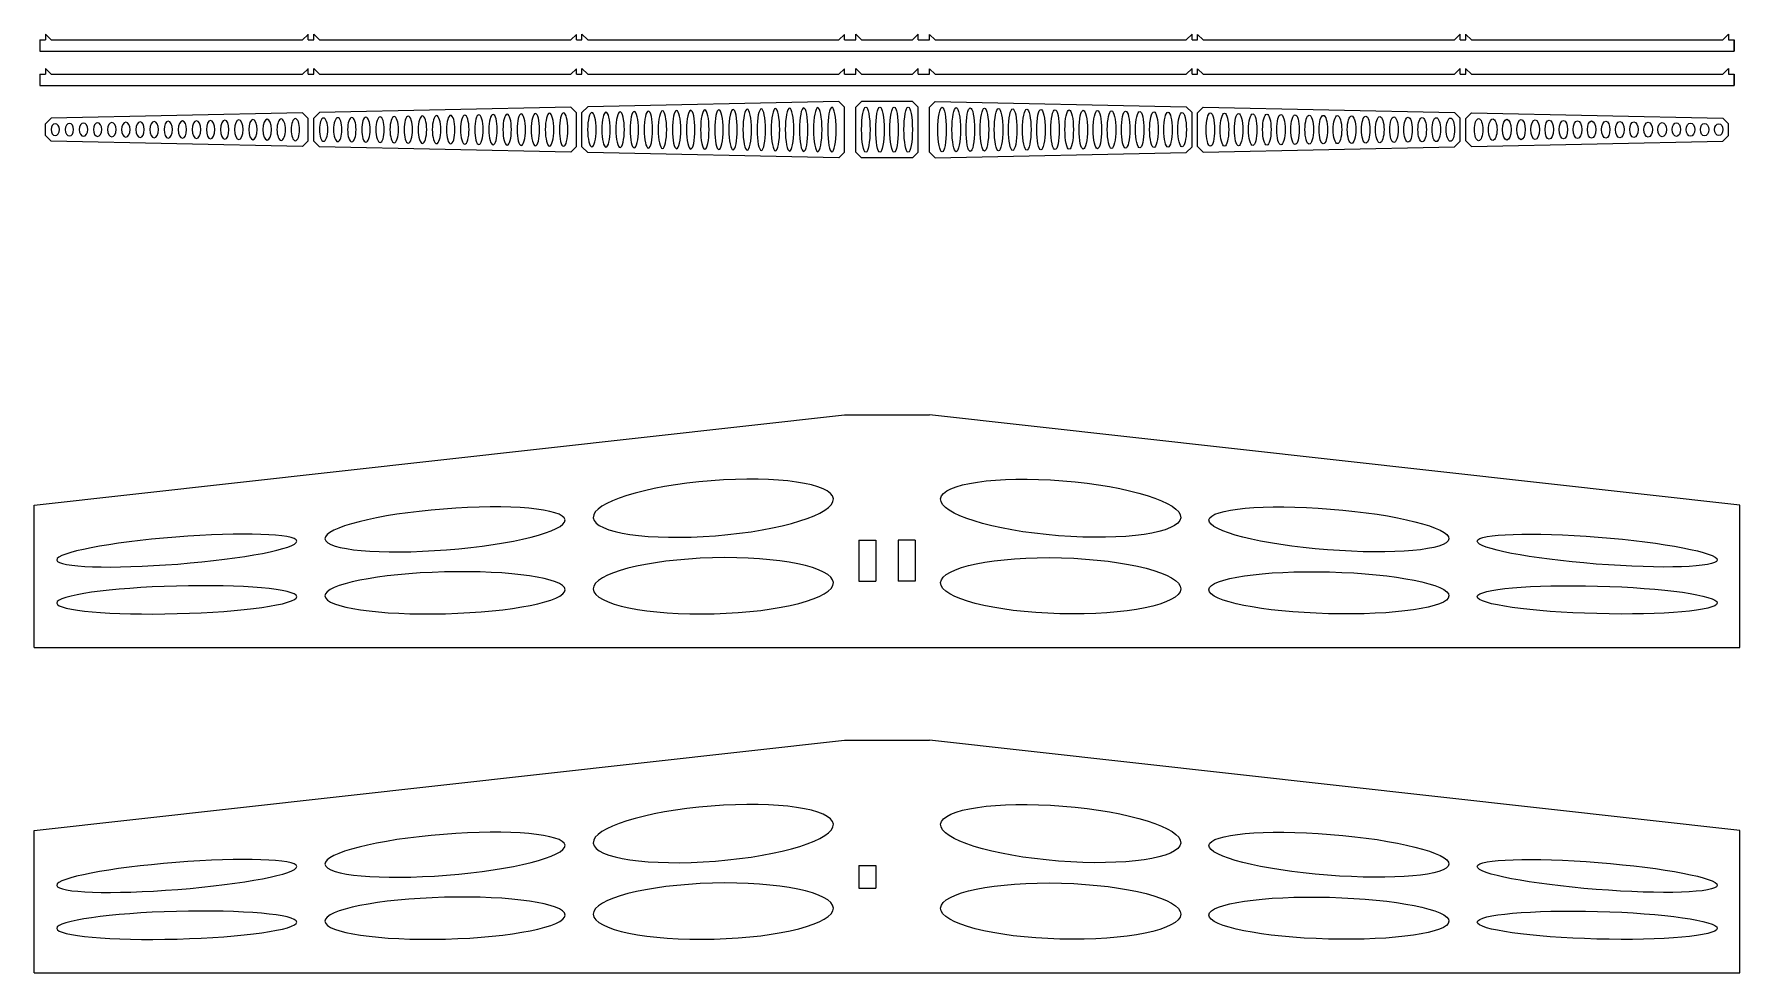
# Model space of a CAD drawing. Header units: millimetres. Extents: x 387 to 11444, y 601 to 6721.
# Drawn here: x 6856 to 7460, y 2028 to 2360 of the extents above; entities that cross this region are included whole.
import ezdxf

# ---------------------------------------------------------------- set-up
doc = ezdxf.new("R2010")
doc.units = ezdxf.units.MM
for name, color, linetype in [('1mm轻木', 3, 'Continuous'), ('2mm轻木', 150, 'Continuous'), ('4mm', 4, 'Continuous')]:
    doc.layers.add(name, color=color, linetype=linetype)

msp = doc.modelspace()

# ---------------------------------------------------------------- linework, layer by layer
at = {"layer": '1mm轻木'}
for p, q in [((6856.428, 2193.532), (7143.428, 2225.587)), ((7143.428, 2225.587), (7173.428, 2225.587)), ((7460.428, 2193.532), (7173.428, 2225.587)), ((6856.428, 2143.14), (6856.428, 2193.532)), ((7460.428, 2143.14), (7460.428, 2193.532)), ((7148.428, 2181.14), (7154.428, 2181.14)), ((7148.428, 2181.14), (7148.428, 2166.64)), ((7154.428, 2181.14), (7154.428, 2166.64)), ((7168.428, 2181.14), (7162.428, 2181.14)), ((7162.428, 2181.14), (7162.428, 2166.64)), ((7168.428, 2181.14), (7168.428, 2166.64)), ((7148.428, 2166.64), (7154.428, 2166.64)), ((7168.428, 2166.64), (7162.428, 2166.64)), ((6856.428, 2143.14), (7460.428, 2143.14)), ((6856.428, 2078.325), (7143.428, 2110.379)), ((7143.428, 2110.379), (7173.428, 2110.379)), ((7460.428, 2078.325), (7173.428, 2110.379)), ((6856.428, 2027.933), (6856.428, 2078.325)), ((7460.428, 2027.933), (7460.428, 2078.325)), ((7148.428, 2065.933), (7154.428, 2065.933)), ((7148.428, 2065.933), (7148.428, 2057.933)), ((7154.428, 2065.933), (7154.428, 2057.933)), ((7148.428, 2057.933), (7154.428, 2057.933)), ((6856.428, 2027.933), (7460.428, 2027.933))]:
    msp.add_line(p, q, dxfattribs=at)
at = {"layer": '1mm轻木', "extrusion": (0, 0, -1)}
for centre, major_axis, ratio in [((7096.928, 2192.469), (42.5, 3.355), 0.2293174), ((7001.928, 2184.969), (42.5, 3.355), 0.1698349), ((6906.928, 2177.469), (42.5, 3.355), 0.1120353), ((7096.928, 2165.001), (42.5, 1.114), 0.2330976), ((7001.928, 2162.511), (42.5, 1.114), 0.1740619), ((6906.928, 2160.021), (42.5, 1.114), 0.1150262), ((7096.928, 2077.262), (42.5, 3.355), 0.2293174), ((7001.928, 2069.762), (42.5, 3.355), 0.1698349), ((6906.928, 2062.262), (42.5, 3.355), 0.1120353), ((7096.928, 2049.794), (42.5, 1.114), 0.2330976), ((7001.928, 2047.303), (42.5, 1.114), 0.1740619), ((6906.928, 2044.813), (42.5, 1.114), 0.1150262)]:
    msp.add_ellipse(centre, major_axis=major_axis, ratio=ratio, dxfattribs=at)
at = {"layer": '1mm轻木'}
for centre, major_axis, ratio in [((7219.928, 2192.469), (-42.5, 3.355), 0.2293174), ((7314.928, 2184.969), (-42.5, 3.355), 0.1698349), ((7409.928, 2177.469), (-42.5, 3.355), 0.1120353), ((7219.928, 2165.001), (-42.5, 1.114), 0.2330976), ((7314.928, 2162.511), (-42.5, 1.114), 0.1740619), ((7409.928, 2160.021), (-42.5, 1.114), 0.1150262), ((7219.928, 2077.262), (-42.5, 3.355), 0.2293174), ((7314.928, 2069.762), (-42.5, 3.355), 0.1698349), ((7409.928, 2062.262), (-42.5, 3.355), 0.1120353), ((7219.928, 2049.794), (-42.5, 1.114), 0.2330976), ((7314.928, 2047.303), (-42.5, 1.114), 0.1740619), ((7409.928, 2044.813), (-42.5, 1.114), 0.1150262)]:
    msp.add_ellipse(centre, major_axis=major_axis, ratio=ratio, dxfattribs=at)
at = {"layer": '2mm轻木'}
for p, q in [((6951.428, 2332.481), (6862.471, 2330.607)), ((6953.428, 2330.523), (6951.428, 2332.481)), ((6955.428, 2330.565), (6957.471, 2332.608)), ((7046.428, 2334.481), (6957.471, 2332.608)), ((7048.428, 2332.523), (7046.428, 2334.481)), ((7048.428, 2320.517), (7048.428, 2332.523)), ((7050.428, 2332.565), (7052.471, 2334.608)), ((7050.428, 2320.475), (7050.428, 2332.565)), ((7141.428, 2336.482), (7052.471, 2334.608)), ((7143.428, 2334.524), (7141.428, 2336.482)), ((7143.428, 2318.517), (7143.428, 2334.524)), ((7147.428, 2334.524), (7149.428, 2336.524)), ((7147.428, 2318.517), (7147.428, 2334.524)), ((7167.428, 2336.524), (7149.428, 2336.524)), ((7169.428, 2334.524), (7167.428, 2336.524)), ((7169.428, 2318.517), (7169.428, 2334.524)), ((7173.428, 2334.524), (7175.428, 2336.482)), ((7173.428, 2318.517), (7173.428, 2334.524)), ((7175.428, 2336.482), (7264.385, 2334.608)), ((7266.428, 2332.565), (7264.385, 2334.608)), ((7266.428, 2320.475), (7266.428, 2332.565)), ((7268.428, 2332.523), (7270.428, 2334.481)), ((7268.428, 2320.517), (7268.428, 2332.523)), ((7270.428, 2334.481), (7359.385, 2332.608)), ((7361.428, 2330.565), (7359.385, 2332.608)), ((7363.428, 2330.523), (7365.428, 2332.481)), ((7365.428, 2332.481), (7454.385, 2330.607)), ((6860.428, 2328.564), (6862.471, 2330.607)), ((6860.428, 2324.476), (6860.428, 2328.564)), ((6953.428, 2322.517), (6953.428, 2330.523)), ((6955.428, 2322.475), (6955.428, 2330.565)), ((7361.428, 2322.475), (7361.428, 2330.565)), ((7363.428, 2322.517), (7363.428, 2330.523)), ((7456.428, 2328.564), (7454.385, 2330.607)), ((7456.428, 2324.476), (7456.428, 2328.564)), ((6860.428, 2324.476), (6862.471, 2322.433)), ((6951.428, 2320.56), (6862.471, 2322.433)), ((6953.428, 2322.517), (6951.428, 2320.56)), ((6955.428, 2322.475), (6957.471, 2320.432)), ((7046.428, 2318.559), (6957.471, 2320.432)), ((7048.428, 2320.517), (7046.428, 2318.559)), ((7050.428, 2320.475), (7052.471, 2318.432)), ((7266.428, 2320.475), (7264.385, 2318.432)), ((7268.428, 2320.517), (7270.428, 2318.559)), ((7270.428, 2318.559), (7359.385, 2320.432)), ((7361.428, 2322.475), (7359.385, 2320.432)), ((7363.428, 2322.517), (7365.428, 2320.56)), ((7365.428, 2320.56), (7454.385, 2322.433)), ((7456.428, 2324.476), (7454.385, 2322.433)), ((7141.428, 2316.559), (7052.471, 2318.432)), ((7143.428, 2318.517), (7141.428, 2316.559)), ((7147.428, 2318.517), (7149.428, 2316.517)), ((7167.428, 2316.517), (7149.428, 2316.517)), ((7169.428, 2318.517), (7167.428, 2316.517)), ((7173.428, 2318.517), (7175.428, 2316.559)), ((7175.428, 2316.559), (7264.385, 2318.432))]:
    msp.add_line(p, q, dxfattribs=at)
at = {"layer": '2mm轻木', "extrusion": (0, 0, -1)}
for centre, major_axis, ratio in [((6998.928, 2326.52), (0, -4.961), 0.3023751), ((7003.928, 2326.52), (0, -5.065), 0.2961564), ((7008.928, 2326.52), (0, -5.171), 0.2900624), ((7013.928, 2326.52), (0, -5.277), 0.2842745), ((7018.928, 2326.52), (0, -5.381), 0.2787749), ((7023.928, 2326.52), (0, -5.487), 0.2733651), ((7028.928, 2326.52), (0, -5.591), 0.268278), ((7033.928, 2326.52), (0, -5.696), 0.2633205), ((7038.928, 2326.52), (0, -5.803), 0.2584856), ((7043.928, 2326.52), (0, -5.908), 0.2538793), ((7053.928, 2326.52), (0, -6.119), 0.2451423), ((7058.928, 2326.52), (0, -6.223), 0.2410489), ((7063.928, 2326.52), (0, -6.328), 0.2370391), ((7068.928, 2326.52), (0, -6.435), 0.2331089), ((7073.928, 2326.52), (0, -6.54), 0.2293561), ((7078.928, 2326.52), (0, -6.645), 0.2257222), ((7083.928, 2326.52), (0, -6.749), 0.2222509), ((7088.928, 2326.52), (0, -6.856), 0.2187893), ((7093.928, 2326.52), (0, -6.961), 0.2154801), ((7098.928, 2326.52), (0, -7.066), 0.2122695), ((7103.928, 2326.52), (0, -7.17), 0.2091995), ((7108.928, 2326.52), (0, -7.277), 0.206127), ((7113.928, 2326.52), (0, -7.381), 0.2032323), ((7118.928, 2326.52), (0, -7.488), 0.2003301), ((7123.928, 2326.52), (0, -7.593), 0.1975522), ((7128.928, 2326.52), (0, -7.698), 0.1948503), ((7133.928, 2326.52), (0, -7.804), 0.1922213), ((7138.928, 2326.52), (0, -7.907), 0.1897043), ((6863.928, 2326.52), (0, -2.117), 0.708391), ((6868.928, 2326.52), (0, -2.223), 0.6748429), ((6873.928, 2326.52), (0, -2.329), 0.6441859), ((6878.928, 2326.52), (0, -2.434), 0.616318), ((6883.928, 2326.52), (0, -2.539), 0.5908922), ((6888.928, 2326.52), (0, -2.644), 0.5672397), ((6893.928, 2326.52), (0, -2.749), 0.5456403), ((6898.928, 2326.52), (0, -2.855), 0.5254012), ((6903.928, 2326.52), (0, -2.96), 0.506714), ((6908.928, 2326.52), (0, -3.066), 0.4893106), ((6913.928, 2326.52), (0, -3.17), 0.4731677), ((6918.928, 2326.52), (0, -3.276), 0.4578595), ((6923.928, 2326.52), (0, -3.381), 0.4436029), ((6928.928, 2326.52), (0, -3.487), 0.4302074), ((6933.928, 2326.52), (0, -3.591), 0.4176897), ((6938.928, 2326.52), (0, -3.697), 0.4057051), ((6943.928, 2326.52), (0, -3.803), 0.3944716), ((6948.928, 2326.52), (0, -3.907), 0.3839285), ((6958.928, 2326.52), (0, -4.118), 0.3642981), ((6963.928, 2326.52), (0, -4.224), 0.3551382), ((6968.928, 2326.52), (0, -4.328), 0.3465775), ((6973.928, 2326.52), (0, -4.433), 0.3383483), ((6978.928, 2326.52), (0, -4.539), 0.3305008), ((6983.928, 2326.52), (0, -4.645), 0.3229376), ((6988.928, 2326.52), (0, -4.75), 0.3157796), ((6993.928, 2326.52), (0, -4.854), 0.3090005)]:
    msp.add_ellipse(centre, major_axis=major_axis, ratio=ratio, dxfattribs=at)
at = {"layer": '2mm轻木'}
for centre, major_axis, ratio in [((7150.928, 2326.52), (0, -8.004), 0.1874167), ((7155.928, 2326.52), (0, -8.004), 0.1874167), ((7160.928, 2326.52), (0, -8.004), 0.1874167), ((7165.928, 2326.52), (0, -8.004), 0.1874167), ((7177.928, 2326.52), (0, -7.907), 0.1897043), ((7182.928, 2326.52), (0, -7.804), 0.1922213), ((7187.928, 2326.52), (0, -7.698), 0.1948503), ((7192.928, 2326.52), (0, -7.593), 0.1975522), ((7197.928, 2326.52), (0, -7.488), 0.2003301), ((7202.928, 2326.52), (0, -7.381), 0.2032323), ((7207.928, 2326.52), (0, -7.277), 0.206127), ((7212.928, 2326.52), (0, -7.17), 0.2091995), ((7217.928, 2326.52), (0, -7.066), 0.2122695), ((7222.928, 2326.52), (0, -6.961), 0.2154801), ((7227.928, 2326.52), (0, -6.856), 0.2187893), ((7232.928, 2326.52), (0, -6.749), 0.2222509), ((7237.928, 2326.52), (0, -6.645), 0.2257222), ((7242.928, 2326.52), (0, -6.54), 0.2293561), ((7247.928, 2326.52), (0, -6.435), 0.2331089), ((7252.928, 2326.52), (0, -6.328), 0.2370391), ((7257.928, 2326.52), (0, -6.223), 0.2410489), ((7262.928, 2326.52), (0, -6.119), 0.2451423), ((7272.928, 2326.52), (0, -5.908), 0.2538793), ((7277.928, 2326.52), (0, -5.803), 0.2584856), ((7282.928, 2326.52), (0, -5.696), 0.2633205), ((7287.928, 2326.52), (0, -5.591), 0.268278), ((7292.928, 2326.52), (0, -5.487), 0.2733651), ((7297.928, 2326.52), (0, -5.381), 0.2787749), ((7302.928, 2326.52), (0, -5.277), 0.2842745), ((7307.928, 2326.52), (0, -5.171), 0.2900624), ((7312.928, 2326.52), (0, -5.065), 0.2961564), ((7317.928, 2326.52), (0, -4.961), 0.3023751), ((7322.928, 2326.52), (0, -4.854), 0.3090005), ((7327.928, 2326.52), (0, -4.75), 0.3157796), ((7332.928, 2326.52), (0, -4.645), 0.3229376), ((7337.928, 2326.52), (0, -4.539), 0.3305008), ((7342.928, 2326.52), (0, -4.433), 0.3383483), ((7347.928, 2326.52), (0, -4.328), 0.3465775), ((7352.928, 2326.52), (0, -4.224), 0.3551382), ((7357.928, 2326.52), (0, -4.118), 0.3642981), ((7367.928, 2326.52), (0, -3.907), 0.3839285), ((7372.928, 2326.52), (0, -3.803), 0.3944716), ((7377.928, 2326.52), (0, -3.697), 0.4057051), ((7382.928, 2326.52), (0, -3.591), 0.4176897), ((7387.928, 2326.52), (0, -3.487), 0.4302074), ((7392.928, 2326.52), (0, -3.381), 0.4436029), ((7397.928, 2326.52), (0, -3.276), 0.4578595), ((7402.928, 2326.52), (0, -3.17), 0.4731677), ((7407.928, 2326.52), (0, -3.066), 0.4893106), ((7412.928, 2326.52), (0, -2.96), 0.506714), ((7417.928, 2326.52), (0, -2.855), 0.5254012), ((7422.928, 2326.52), (0, -2.749), 0.5456403), ((7427.928, 2326.52), (0, -2.644), 0.5672397), ((7432.928, 2326.52), (0, -2.539), 0.5908922), ((7437.928, 2326.52), (0, -2.434), 0.616318), ((7442.928, 2326.52), (0, -2.329), 0.6441859), ((7447.928, 2326.52), (0, -2.223), 0.6748429), ((7452.928, 2326.52), (0, -2.117), 0.708391)]:
    msp.add_ellipse(centre, major_axis=major_axis, ratio=ratio, dxfattribs=at)
at = {"layer": '4mm'}
for p, q in [((6858.428, 2358.303), (6860.428, 2358.303)), ((6858.428, 2358.303), (6858.428, 2354.303)), ((6860.428, 2360.346), (6862.471, 2358.303)), ((6860.428, 2360.346), (6860.428, 2358.303)), ((6862.471, 2358.303), (6951.428, 2358.303)), ((6953.428, 2360.261), (6951.428, 2358.303)), ((6953.428, 2358.303), (6953.428, 2360.305)), ((6953.428, 2358.303), (6955.428, 2358.303)), ((6955.428, 2358.303), (6955.428, 2360.348)), ((6955.428, 2360.346), (6957.471, 2358.303)), ((6957.471, 2358.303), (7046.428, 2358.303)), ((7048.428, 2360.261), (7046.428, 2358.303)), ((7048.428, 2358.303), (7048.428, 2360.261)), ((7048.428, 2358.303), (7050.428, 2358.303)), ((7050.428, 2358.303), (7050.428, 2360.346)), ((7050.428, 2360.346), (7052.471, 2358.303)), ((7052.471, 2358.303), (7141.428, 2358.303)), ((7143.428, 2360.261), (7141.428, 2358.303)), ((7143.428, 2358.303), (7143.428, 2360.261)), ((7143.428, 2358.303), (7147.428, 2358.303)), ((7147.428, 2358.303), (7147.428, 2360.303)), ((7147.428, 2360.303), (7149.428, 2358.303)), ((7149.428, 2358.303), (7167.428, 2358.303)), ((7169.428, 2360.303), (7167.428, 2358.303)), ((7169.428, 2358.303), (7169.428, 2360.303)), ((7169.428, 2358.303), (7173.428, 2358.303)), ((7173.428, 2360.261), (7175.428, 2358.303)), ((7173.428, 2358.303), (7173.428, 2360.261)), ((7175.428, 2358.303), (7264.385, 2358.303)), ((7266.428, 2360.346), (7264.385, 2358.303)), ((7266.428, 2358.303), (7266.428, 2360.346)), ((7266.428, 2358.303), (7268.428, 2358.303)), ((7268.428, 2360.261), (7270.428, 2358.303)), ((7268.428, 2358.303), (7268.428, 2360.261)), ((7270.428, 2358.303), (7359.385, 2358.303)), ((7361.428, 2360.346), (7359.385, 2358.303)), ((7361.428, 2358.303), (7361.428, 2360.348)), ((7361.428, 2358.303), (7363.428, 2358.303)), ((7363.428, 2358.303), (7363.428, 2360.305)), ((7363.428, 2360.261), (7365.428, 2358.303)), ((7365.428, 2358.303), (7454.385, 2358.303)), ((7456.428, 2360.346), (7454.385, 2358.303)), ((7456.428, 2360.346), (7456.428, 2358.303)), ((7456.428, 2358.303), (7458.428, 2358.303)), ((7458.428, 2358.303), (7458.428, 2354.303)), ((7458.428, 2354.303), (7458.428, 2358.303)), ((6858.428, 2354.303), (6860.428, 2354.303)), ((6860.428, 2354.303), (6951.428, 2354.303)), ((6951.428, 2354.303), (7046.428, 2354.303)), ((7046.428, 2354.303), (7141.428, 2354.303)), ((7141.428, 2354.303), (7264.385, 2354.303)), ((7264.385, 2354.303), (7359.385, 2354.303)), ((7359.385, 2354.303), (7454.385, 2354.303)), ((7454.385, 2354.303), (7458.428, 2354.303)), ((6858.428, 2346.123), (6860.428, 2346.123)), ((6858.428, 2346.123), (6858.428, 2342.123)), ((6860.428, 2348.166), (6862.471, 2346.123)), ((6860.428, 2348.166), (6860.428, 2346.123)), ((6862.471, 2346.123), (6951.428, 2346.123)), ((6953.428, 2348.081), (6951.428, 2346.123)), ((6953.428, 2346.123), (6953.428, 2348.126)), ((6953.428, 2346.123), (6955.428, 2346.123)), ((6955.428, 2346.123), (6955.428, 2348.168)), ((6955.428, 2348.166), (6957.471, 2346.123)), ((6957.471, 2346.123), (7046.428, 2346.123)), ((7048.428, 2348.081), (7046.428, 2346.123)), ((7048.428, 2346.123), (7048.428, 2348.081)), ((7048.428, 2346.123), (7050.428, 2346.123)), ((7050.428, 2346.123), (7050.428, 2348.166)), ((7050.428, 2348.166), (7052.471, 2346.123)), ((7052.471, 2346.123), (7141.428, 2346.123)), ((7143.428, 2348.081), (7141.428, 2346.123)), ((7143.428, 2346.123), (7143.428, 2348.081)), ((7143.428, 2346.123), (7147.428, 2346.123)), ((7147.428, 2346.123), (7147.428, 2348.123)), ((7147.428, 2348.123), (7149.428, 2346.123)), ((7149.428, 2346.123), (7167.428, 2346.123)), ((7169.428, 2348.123), (7167.428, 2346.123)), ((7169.428, 2346.123), (7169.428, 2348.123)), ((7169.428, 2346.123), (7173.428, 2346.123)), ((7173.428, 2348.081), (7175.428, 2346.123)), ((7173.428, 2346.123), (7173.428, 2348.081)), ((7175.428, 2346.123), (7264.385, 2346.123)), ((7266.428, 2348.166), (7264.385, 2346.123)), ((7266.428, 2346.123), (7266.428, 2348.166)), ((7266.428, 2346.123), (7268.428, 2346.123)), ((7268.428, 2348.081), (7270.428, 2346.123)), ((7268.428, 2346.123), (7268.428, 2348.081)), ((7270.428, 2346.123), (7359.385, 2346.123)), ((7361.428, 2348.166), (7359.385, 2346.123)), ((7361.428, 2346.123), (7361.428, 2348.168)), ((7361.428, 2346.123), (7363.428, 2346.123)), ((7363.428, 2346.123), (7363.428, 2348.126)), ((7363.428, 2348.081), (7365.428, 2346.123)), ((7365.428, 2346.123), (7454.385, 2346.123)), ((7456.428, 2348.166), (7454.385, 2346.123)), ((7456.428, 2348.166), (7456.428, 2346.123)), ((7456.428, 2346.123), (7458.428, 2346.123)), ((7458.428, 2346.123), (7458.428, 2342.123)), ((7458.428, 2342.123), (7458.428, 2346.123)), ((6858.428, 2342.123), (6860.428, 2342.123)), ((6860.428, 2342.123), (6951.428, 2342.123)), ((6951.428, 2342.123), (7046.428, 2342.123)), ((7046.428, 2342.123), (7141.428, 2342.123)), ((7141.428, 2342.123), (7264.385, 2342.123)), ((7264.385, 2342.123), (7359.385, 2342.123)), ((7359.385, 2342.123), (7454.385, 2342.123)), ((7454.385, 2342.123), (7458.428, 2342.123))]:
    msp.add_line(p, q, dxfattribs=at)

doc.saveas('drawing.dxf')
